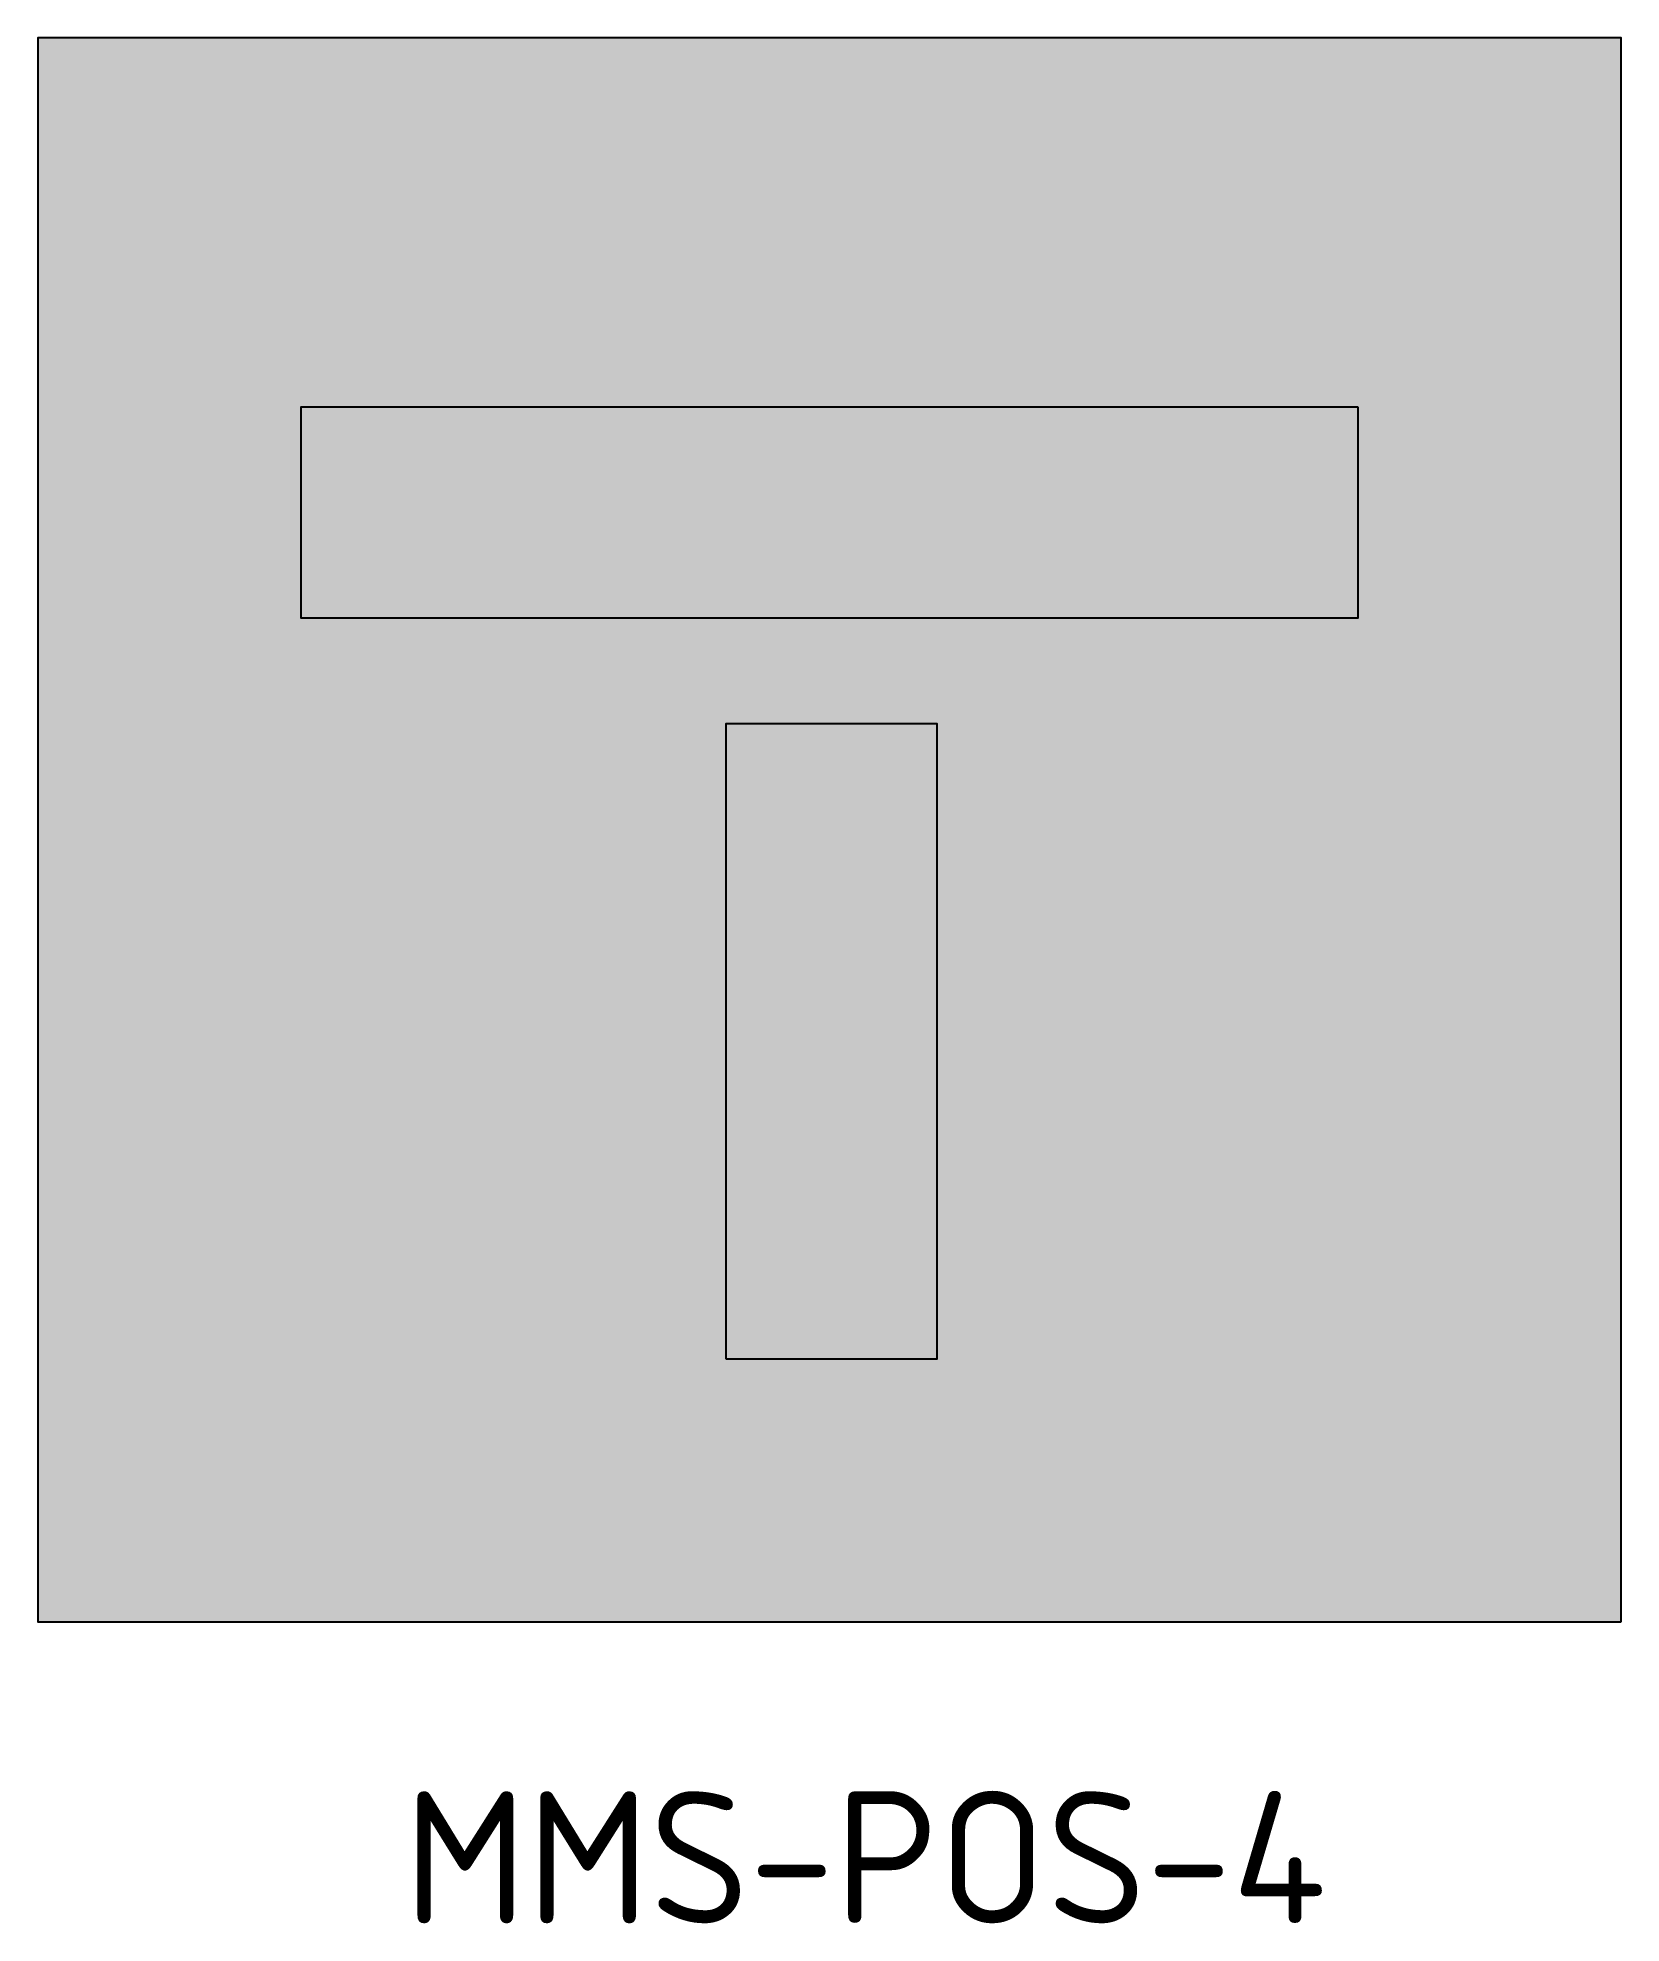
# Model space of a CAD drawing. Extents: x 159 to 359, y 73 to 242.
# Drawn here: x 158.8 to 218.8, y 170.6 to 242.1 of the extents above.
import ezdxf

# ---------------------------------------------------------------- set-up
doc = ezdxf.new("R2010")
doc.units = 0
doc.header["$LTSCALE"] = 0.3
doc.header["$MEASUREMENT"] = 0
doc.layers.add('L25', color=1, linetype='CONTINUOUS')
doc.layers.add('yellow', color=50, linetype='CONTINUOUS')
doc.styles.add('iso', font='iso3098b.shx')

msp = doc.modelspace()

# ---------------------------------------------------------------- hatches: boundary and pattern name
at = {"layer": 'L25'}
for points in [[(208.804, 228.071), (168.778, 228.071), (168.778, 220.071), (208.804, 220.071)], [(192.871, 216.071), (184.866, 216.071), (184.866, 192.024), (192.871, 192.024)]]:
    msp.add_hatch(color=256, dxfattribs=at).paths.add_polyline_path(points)
at = {"layer": 'yellow'}
h = msp.add_hatch(color=256, dxfattribs=at)
h.paths.add_polyline_path([(218.791, 242.055), (158.791, 242.055), (158.791, 182.055), (218.791, 182.055)])
h.paths.add_polyline_path([(184.866, 216.071), (192.871, 216.071), (192.871, 192.024), (184.866, 192.024)], flags=16)
h.paths.add_polyline_path([(168.778, 220.071), (168.778, 228.071), (208.804, 228.071), (208.804, 220.071)], flags=16)

# ---------------------------------------------------------------- linework, layer by layer
at = {"layer": 'L25'}
for points in [[(218.791, 182.055), (218.791, 242.055), (158.791, 242.055), (158.791, 182.055)], [(208.804, 228.071), (208.804, 220.071), (168.778, 220.071), (168.778, 228.071)], [(184.866, 192.024), (192.871, 192.024), (192.871, 216.071), (184.866, 216.071)]]:
    msp.add_lwpolyline(points, close=True, dxfattribs=at)

# ---------------------------------------------------------------- texts
at = {"layer": 'yellow', "insert": (172.667, 175.641), "char_height": 5, "width": 32.82402, "attachment_point": 1, "style": 'iso'}
msp.add_mtext('MMS-POS-4', dxfattribs=at)

doc.saveas('drawing.dxf')
